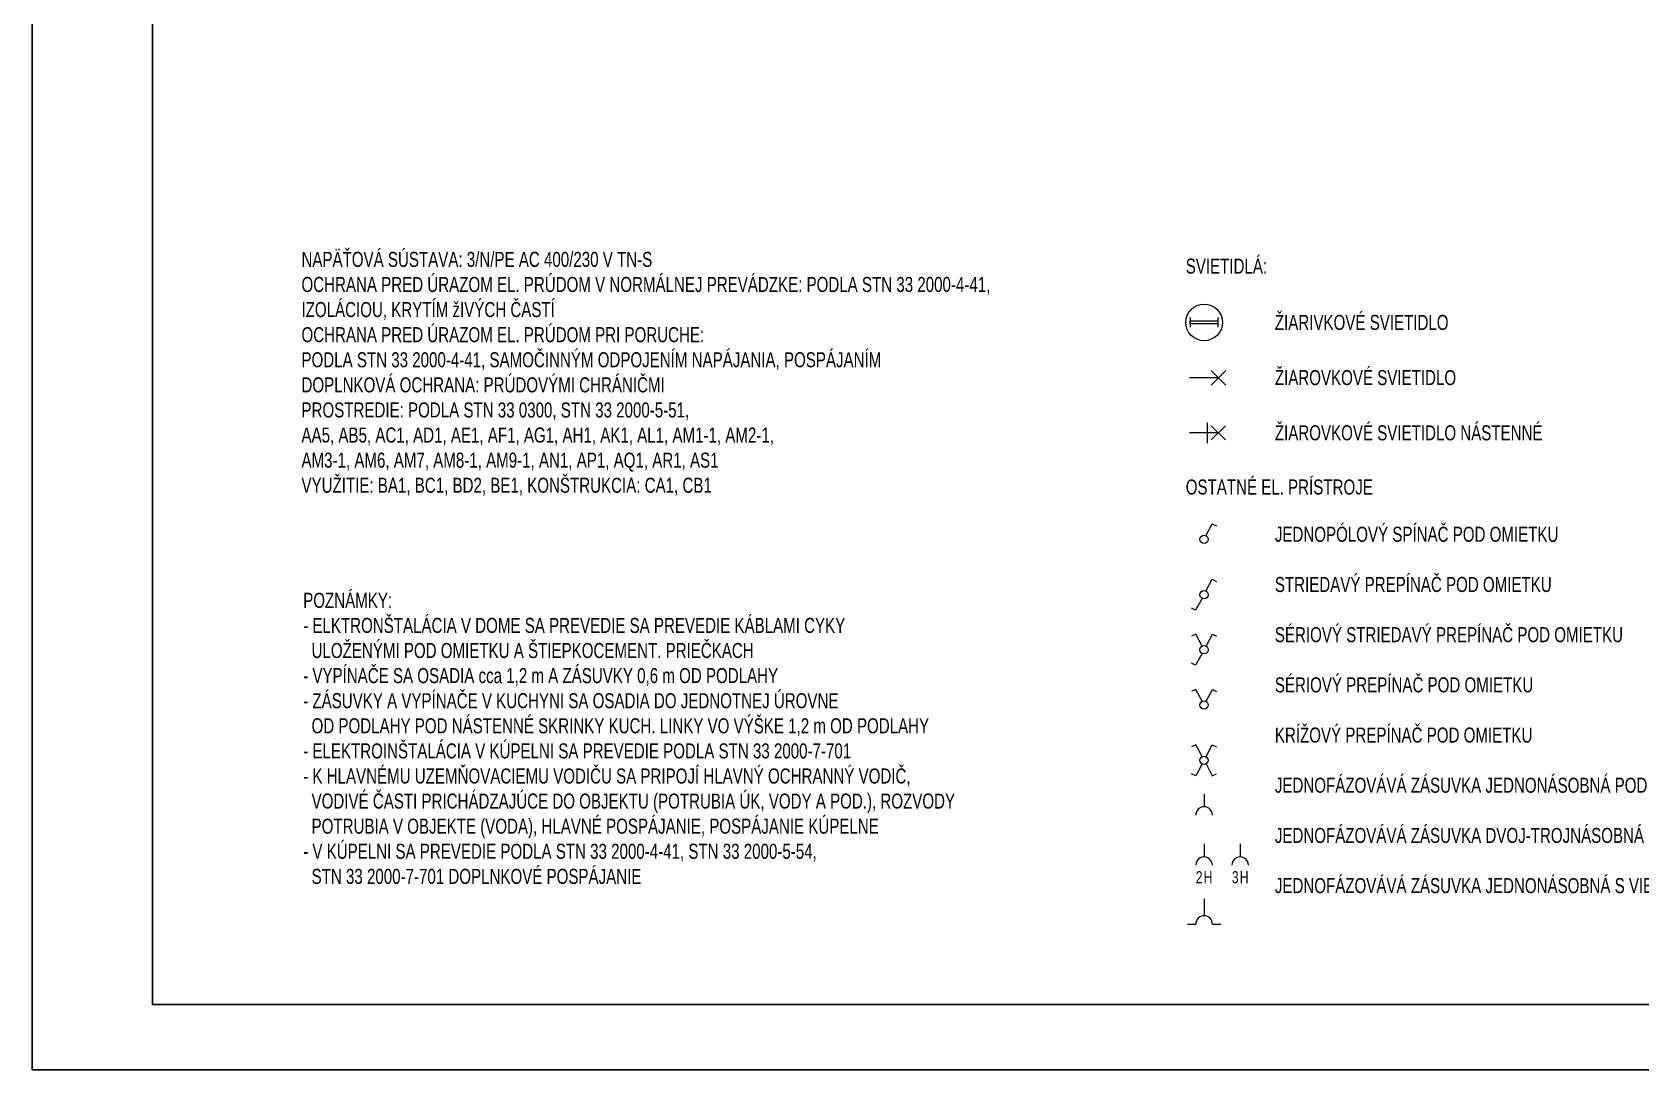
# Model space of a CAD drawing. Header units: millimetres. Extents: x -46602525 to 119548367, y -46665079 to 96925382.
# Drawn here: x -22803 to -6776, y -41137 to -30798 of the extents above; entities that cross this region are included whole.
import ezdxf

# ---------------------------------------------------------------- set-up
doc = ezdxf.new("R2010")
doc.units = ezdxf.units.MM
doc.linetypes.add('HIDDENNEW', pattern=[60, 40, -20])
for name, color, linetype, lineweight in [('EL_SVE', 5, 'Continuous', 18), ('EL_SVE_PRVKY', 6, 'Continuous', 9), ('EL_ZAS', 5, 'HIDDENNEW', 18), ('EL_ZAS_PRVKY', 6, 'Continuous', 9)]:
    doc.layers.add(name, color=color, linetype=linetype, lineweight=lineweight)
for name, color, linetype in [('MUR_POH', 64, 'Continuous'), ('POP', 7, 'Continuous'), ('RAM_100', 160, 'Continuous'), ('TXT_50_MIESTN', 7, 'Continuous')]:
    doc.layers.add(name, color=color, linetype=linetype)
doc.styles.add('TR-ELEC', font='TXT', dxfattribs={"width": 0.75, "height": 2})

# ---------------------------------------------------------------- blocks, each defined once
blk = doc.blocks.new('Z_RAM_A_3_hp 1220')
at = {"layer": 'POP', "linetype": 'Continuous'}
blk.add_lwpolyline([(-288.5, -408), (-6.5, -408), (-6.5, -13), (-288.5, -13)], close=True, dxfattribs=at)
at = {"layer": 'RAM_100', "color": 240, "linetype": 'Continuous'}
blk.add_lwpolyline([(-297, -420), (0, -420), (0, 0), (-297, 0)], close=True, dxfattribs=at)
at = {"layer": 'RAM_100', "linetype": 'Continuous'}
blk.add_lwpolyline([(-288.5, -13), (-288.5, -408), (-6.5, -408), (-6.5, -13)], close=True, dxfattribs=at)
blk = doc.blocks.new('1Pvypinac')
at = {"layer": 'EL_SVE_PRVKY'}
for p, q in [((59172, -17505), (59214, -17426)), ((59214, -17426), (59242, -17440))]:
    blk.add_line(p, q, dxfattribs=at)
blk.add_circle((59160, -17529), 27.4, dxfattribs=at)
blk = doc.blocks.new('Striedavy prepinac')
at = {"layer": 'EL_SVE_PRVKY'}
for p, q in [((57509, -21099), (57466, -21178)), ((57466, -21178), (57439, -21164))]:
    blk.add_line(p, q, dxfattribs=at)
at = {"layer": 'EL_ZAS', "ltscale": 5}
blk.add_blockref('1Pvypinac', (-1638, -3546), dxfattribs=at)
blk = doc.blocks.new('SerPrepinac')
at = {"layer": 'EL_SVE_PRVKY'}
for p, q in [((58921, -17425), (58893, -17439)), ((58963, -17504), (58921, -17425)), ((58989, -17504), (59031, -17425)), ((59031, -17425), (59059, -17439))]:
    blk.add_line(p, q, dxfattribs=at)
blk.add_circle((58976, -17529), 27.6, dxfattribs=at)
blk = doc.blocks.new('Seriovy striedavy prepinac')
at = {"layer": 'EL_SVE_PRVKY'}
for p, q in [((57001, -20512), (56958, -20591)), ((56958, -20591), (56931, -20577))]:
    blk.add_line(p, q, dxfattribs=at)
at = {"layer": 'EL_ZAS', "ltscale": 5}
blk.add_blockref('SerPrepinac', (-1962, -2959), dxfattribs=at)
blk = doc.blocks.new('Krížový prepínač')
at = {"layer": 'EL_SVE_PRVKY'}
for p, q in [((57954, -21243), (57912, -21322)), ((57980, -21243), (58022, -21322)), ((57912, -21322), (57884, -21309)), ((58022, -21322), (58050, -21309))]:
    blk.add_line(p, q, dxfattribs=at)
at = {"layer": 'EL_ZAS', "ltscale": 5}
blk.add_blockref('SerPrepinac', (-1009, -3690), dxfattribs=at)
blk = doc.blocks.new('zasuvka s vieckom')
at = {"layer": 'EL_ZAS_PRVKY'}
for p, q in [((44937, -23557), (44937, -23668)), ((44826, -23724), (44881, -23724)), ((44992, -23724), (45048, -23724))]:
    blk.add_line(p, q, dxfattribs=at)
blk.add_arc((44937, -23724), 55.4, 0, 180, dxfattribs=at)
blk = doc.blocks.new('zasuvka')
at = {"layer": 'EL_ZAS_PRVKY'}
blk.add_line((59980, -18927), (59980, -19014), dxfattribs=at)
blk.add_arc((59980, -19069), 55.3, 0, 180, dxfattribs=at)
blk = doc.blocks.new('Zasuvka_Ramcek')
at = {"layer": 'EL_ZAS_PRVKY', "ltscale": 5, "rotation": 360}
blk.add_blockref('zasuvka', (-1311, 1363), dxfattribs=at)
at = {"layer": 'EL_ZAS_PRVKY', "ltscale": 5, "insert": (58669, -17745), "char_height": 80, "width": 55.34, "attachment_point": 1, "style": 'TR-ELEC'}
blk.add_mtext('{\\pxqr;H}', dxfattribs=at)
at = {"layer": 'EL_ZAS_PRVKY', "ltscale": 5, "style": 'TR-ELEC', "width": 0.75}
blk.add_attdef('Z', (58614, -17825), '', height=80, dxfattribs=at)
blk = doc.blocks.new('Ziarovkove svietidlo')
at = {"layer": 'EL_SVE_PRVKY'}
for p, q in [((58915, -17703), (59011, -17608)), ((58915, -17608), (59011, -17703)), ((58963, -17656), (58772, -17656))]:
    blk.add_line(p, q, dxfattribs=at)

msp = doc.modelspace()

# ---------------------------------------------------------------- linework, layer by layer
at = {"layer": 'EL_SVE', "color": 5, "ltscale": 5}
for p, q in [((-11265, -33642), (-11265, -33738)), ((-10990, -33642), (-10990, -33738))]:
    msp.add_line(p, q, dxfattribs=at)
msp.add_lwpolyline([(-11265, -33705), (-11265, -33675), (-10990, -33675), (-10990, -33705)], close=True, dxfattribs=at)
at = {"layer": 'EL_SVE', "color": 1, "ltscale": 5}
msp.add_circle((-11127, -33690), 183, dxfattribs=at)
at = {"layer": 'EL_SVE_PRVKY'}
for p, q in [((-10984, -34242), (-11271, -34242)), ((-11056, -34314), (-10912, -34170)), ((-11056, -34170), (-10912, -34314))]:
    msp.add_line(p, q, dxfattribs=at)
at = {"layer": 'EL_SVE_PRVKY', "ltscale": 5}
msp.add_line((-11098, -34686), (-11098, -34894), dxfattribs=at)

# ---------------------------------------------------------------- block references
at = {"layer": 'EL_SVE', "ltscale": 5, "xscale": 1.5, "yscale": 1.5, "zscale": 1.5}
for name, p in [('1Pvypinac', (-99867, -9558)), ('Seriovy striedavy prepinac', (-96648, -6220)), ('zasuvka', (-101097, -9995))]:
    msp.add_blockref(name, p, dxfattribs=at)
at = {"layer": 'EL_SVE', "ltscale": 5, "xscale": 1.5, "yscale": 1.5, "zscale": 1.5, "rotation": 360}
msp.add_blockref('zasuvka s vieckom', (-78532, -4099), dxfattribs=at)
at = {"layer": 'EL_SVE_PRVKY', "ltscale": 5, "xscale": 1.5, "yscale": 1.5, "zscale": 1.5, "rotation": 360}
msp.add_blockref('Ziarovkove svietidlo', (-99429, -8307), dxfattribs=at)
at = {"layer": 'EL_ZAS', "ltscale": 5, "xscale": 1.5, "yscale": 1.5, "zscale": 1.5}
for name, p in [('Striedavy prepinac', (-97410, -4791)), ('SerPrepinac', (-99591, -11209)), ('Krížový prepínač', (-98078, -6225))]:
    msp.add_blockref(name, p, dxfattribs=at)
at = {"layer": 'EL_ZAS_PRVKY', "ltscale": 5, "xscale": 1.5, "yscale": 1.5, "zscale": 1.5, "rotation": 360}
for p, values in [((-99131, -12540), {'Z': '2'}), ((-98771, -12540), {'Z': '3'})]:
    msp.add_blockref('Zasuvka_Ramcek', p, dxfattribs=at).add_auto_attribs(values)
at = {"layer": 'MUR_POH', "color": 8, "ltscale": 0.3, "xscale": 100, "yscale": 100, "zscale": 100, "rotation": 270.0000000000635}
msp.add_blockref('Z_RAM_A_3_hp 1220', (19197, -41137), dxfattribs=at)

# ---------------------------------------------------------------- texts
at = {"layer": 'TXT_50_MIESTN', "linetype": 'Continuous', "lineweight": 9, "ltscale": 5, "style": 'TR-ELEC', "width": 0.75}
for s, p in [('SVIETIDLÁ:', (-11310, -33204)), ('ŽIARIVKOVÉ SVIETIDLO', (-10422, -33765)), ('ŽIAROVKOVÉ SVIETIDLO', (-10422, -34315)), ('ŽIAROVKOVÉ SVIETIDLO NÁSTENNÉ', (-10422, -34865))]:
    msp.add_text(s, height=150, dxfattribs=at).set_placement(p)
at = {"layer": 'TXT_50_MIESTN', "lineweight": 9, "ltscale": 5, "char_height": 150, "attachment_point": 1, "style": 'TR-ELEC'}
for s, insert, width in [('{NAPÄŤOVÁ SÚSTAVA: 3/N/PE AC 400/230 V TN-S\\POCHRANA PRED ÚRAZOM EL. PRÚDOM V NORMÁLNEJ PREVÁDZKE: PODLA STN 33 2000-4-41, IZOLÁCIOU, KRYTÍM žIVÝCH ČASTÍ\\POCHRANA PRED ÚRAZOM EL. PRÚDOM PRI PORUCHE: \\PPODLA STN 33 2000-4-41, SAMOČINNÝM ODPOJENÍM NAPÁJANIA, POSPÁJANÍM\\PDOPLNKOVÁ OCHRANA: PRÚDOVÝMI CHRÁNIČMI\\PPROSTREDIE: PODLA STN 33 0300, STN 33 2000-5-51, \\PAA5, AB5, AC1, AD1, AE1, AF1, AG1, AH1, AK1, AL1, AM1-1, AM2-1, \\PAM3-1, AM6, AM7, AM8-1, AM9-1, AN1, AP1, AQ1, AR1, AS1\\PVYUŽITIE: BA1, BC1, BD2, BE1, KONŠTRUKCIA: CA1, CB1}', (-20120, -32987), 7552.59), ('{OSTATNÉ EL. PRÍSTROJE}', (-11310, -35255), 4247.74), ('{JEDNOPÓLOVÝ SPÍNAČ POD OMIETKU\\P\\PSTRIEDAVÝ PREPÍNAČ POD OMIETKU\\P\\PSÉRIOVÝ STRIEDAVÝ PREPÍNAČ POD OMIETKU\\P\\PSÉRIOVÝ PREPÍNAČ POD OMIETKU\\P\\PKRÍŽOVÝ PREPÍNAČ POD OMIETKU\\P\\PJEDNOFÁZOVÁVÁ ZÁSUVKA JEDNONÁSOBNÁ POD OMIETKU\\P\\PJEDNOFÁZOVÁVÁ ZÁSUVKA DVOJ-TROJNÁSOBNÁ POD OMIETKU\\P\\PJEDNOFÁZOVÁVÁ ZÁSUVKA JEDNONÁSOBNÁ S VIEČKOM}', (-10422, -35726), 5979.03), ('{POZNÁMKY:\\P- ELKTRONŠTALÁCIA V DOME SA PREVEDIE SA PREVEDIE KÁBLAMI CYKY \\P  ULOŽENÝMI POD OMIETKU A ŠTIEPKOCEMENT. PRIEČKACH\\P- VYPÍNAČE SA OSADIA cca 1,2 m A ZÁSUVKY 0,6 m OD PODLAHY\\P- ZÁSUVKY A VYPÍNAČE V KUCHYNI SA OSADIA DO JEDNOTNEJ ÚROVNE \\P  OD PODLAHY POD NÁSTENNÉ SKRINKY KUCH. LINKY VO VÝŠKE 1,2 m OD PODLAHY\\P- ELEKTROINŠTALÁCIA V KÚPELNI SA PREVEDIE PODLA STN 33 2000-7-701\\P- K HLAVNÉMU UZEMŇOVACIEMU VODIČU SA PRIPOJÍ HLAVNÝ OCHRANNÝ VODIČ, \\P  VODIVÉ ČASTI PRICHÁDZAJÚCE DO OBJEKTU (POTRUBIA ÚK, VODY A POD.), ROZVODY \\P  POTRUBIA V OBJEKTE (VODA), HLAVNÉ POSPÁJANIE, POSPÁJANIE KÚPELNE\\P- V KÚPELNI SA PREVEDIE PODLA STN 33 2000-4-41, STN 33 2000-5-54, \\P  STN 33 2000-7-701 DOPLNKOVÉ POSPÁJANIE}', (-20103, -36384), 11319.65)]:
    msp.add_mtext(s, dxfattribs=dict(at, insert=insert, width=width))

doc.saveas('drawing.dxf')
